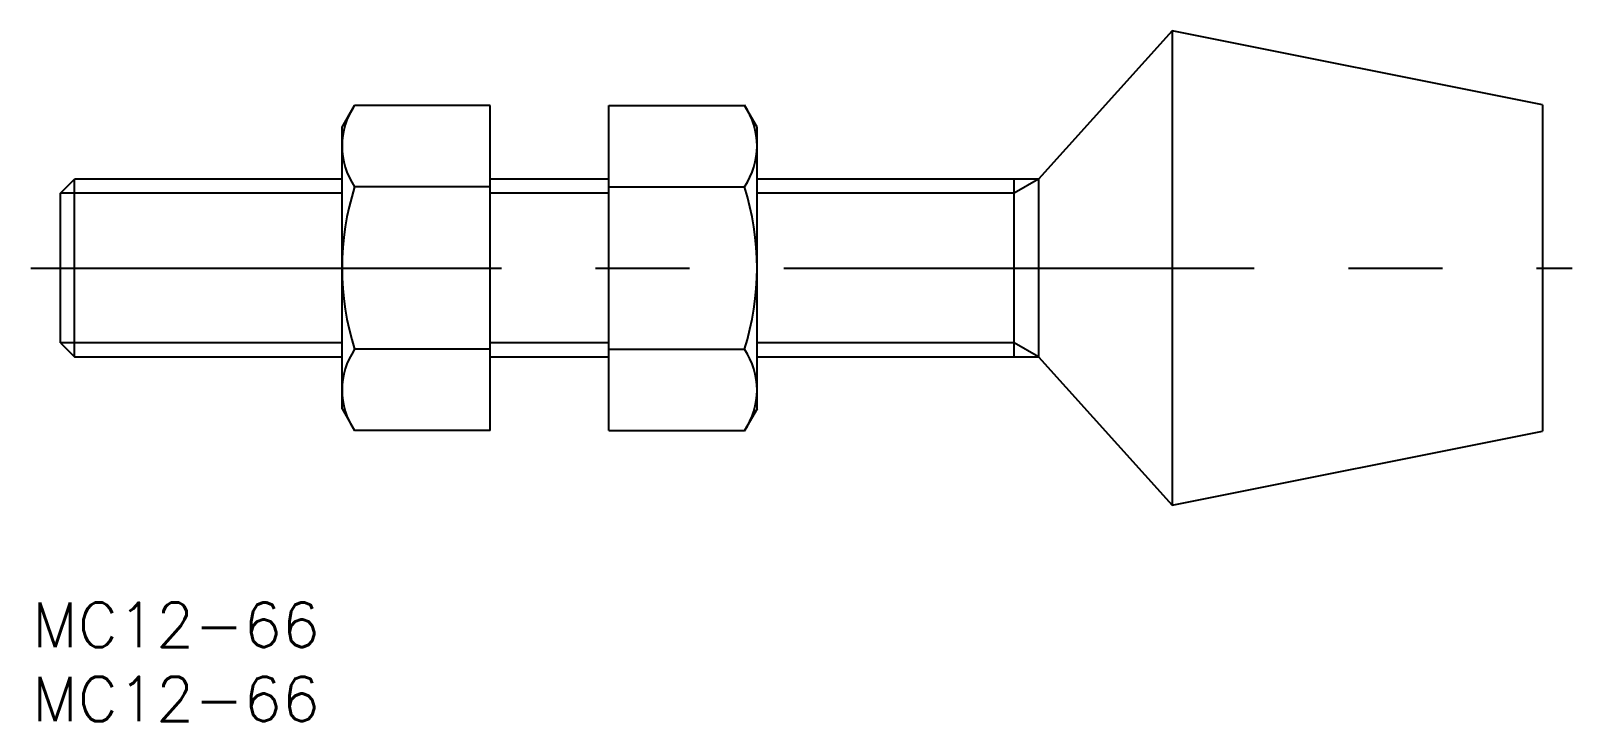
# Model space of a CAD drawing. Extents: x -2 to 102, y -31 to 16.
import ezdxf

# ---------------------------------------------------------------- set-up
doc = ezdxf.new("R2010")
doc.units = 0
doc.linetypes.add('CENTER', pattern=[50.8, 31.75, -6.35, 6.35, -6.35])
doc.layers.get('0').update_dxf_attribs({"linetype": 'CONTINUOUS'})
doc.layers.add('CENTER', color=1, linetype='CENTER')
doc.styles.get("Standard").update_dxf_attribs({"font": 'txt.shx', "height": 3, "bigfont": 'bigfont.shx'})

msp = doc.modelspace()

# ---------------------------------------------------------------- linework, layer by layer
at = {"color": 7, "linetype": 'CONTINUOUS'}
for p, q in [((75, 16), (66, 6)), ((75, 16), (75, -16)), ((100, 11), (75, 16)), ((19, 9.5), (19.85, 10.97)), ((29, 10.97), (19.85, 10.97)), ((29, -10.97), (29, 10.97)), ((37, -10.97), (37, 10.97)), ((37, 10.97), (46.15, 10.97)), ((47, 9.5), (46.15, 10.97)), ((100, 11), (100, -11)), ((19, -9.5), (19, 9.5)), ((47, -9.5), (47, 9.5)), ((0, 5.05), (0.95, 6)), ((0.95, -6), (0.95, 6)), ((19, 6), (0.95, 6)), ((29, 5.48), (19.85, 5.48)), ((37, 6), (29, 6)), ((37, 5.48), (46.15, 5.48)), ((66, 6), (47, 6)), ((64.36, -6), (64.36, 6)), ((66, 6), (66, -6)), ((0, -5.05), (0, 5.05)), ((0, -5.05), (0.95, -6)), ((0.95, -6), (19, -6)), ((29, -5.48), (19.85, -5.48)), ((29, -6), (37, -6)), ((37, -5.48), (46.15, -5.48)), ((47, -6), (66, -6)), ((66, -6), (75, -16)), ((19, -9.5), (19.85, -10.97)), ((47, -9.5), (46.15, -10.97)), ((29, -10.97), (19.85, -10.97)), ((37, -10.97), (46.15, -10.97)), ((75, -16), (100, -11))]:
    msp.add_line(p, q, dxfattribs=at)
at = {"color": 3, "linetype": 'CONTINUOUS'}
for p, q in [((66, 6), (64.36, 5.05)), ((19, 5.05), (0, 5.05)), ((37, 5.05), (29, 5.05)), ((64.36, 5.05), (47, 5.05)), ((19, -5.05), (0, -5.05)), ((37, -5.05), (29, -5.05)), ((64.36, -5.05), (47, -5.05)), ((66, -6), (64.36, -5.05))]:
    msp.add_line(p, q, dxfattribs=at)
at = {"color": 7, "linetype": 'CONTINUOUS'}
for centre, radius, start, end in [((23.86, 8.23), 4.86, 145.6158, 214.3842), ((42.14, 8.23), 4.86, 325.6158, 34.3842), ((37.15, 0), 18.15, 162.412, 197.588), ((28.85, 0), 18.15, 342.412, 17.588), ((23.86, -8.23), 4.86, 145.6158, 214.3842), ((42.14, -8.23), 4.86, 325.6158, 34.3842)]:
    msp.add_arc(centre, radius, start, end, dxfattribs=at)
at = {"layer": 'CENTER', "color": 1, "linetype": 'CENTER'}
msp.add_line((-2, 0), (102, 0), dxfattribs=at)

# ---------------------------------------------------------------- texts
at = {"color": 7, "linetype": 'CONTINUOUS'}
for p in [(-1.91, -25.57), (-1.91, -30.57)]:
    msp.add_text('MC12-66', height=3, dxfattribs=at).set_placement(p)

doc.saveas('drawing.dxf')
